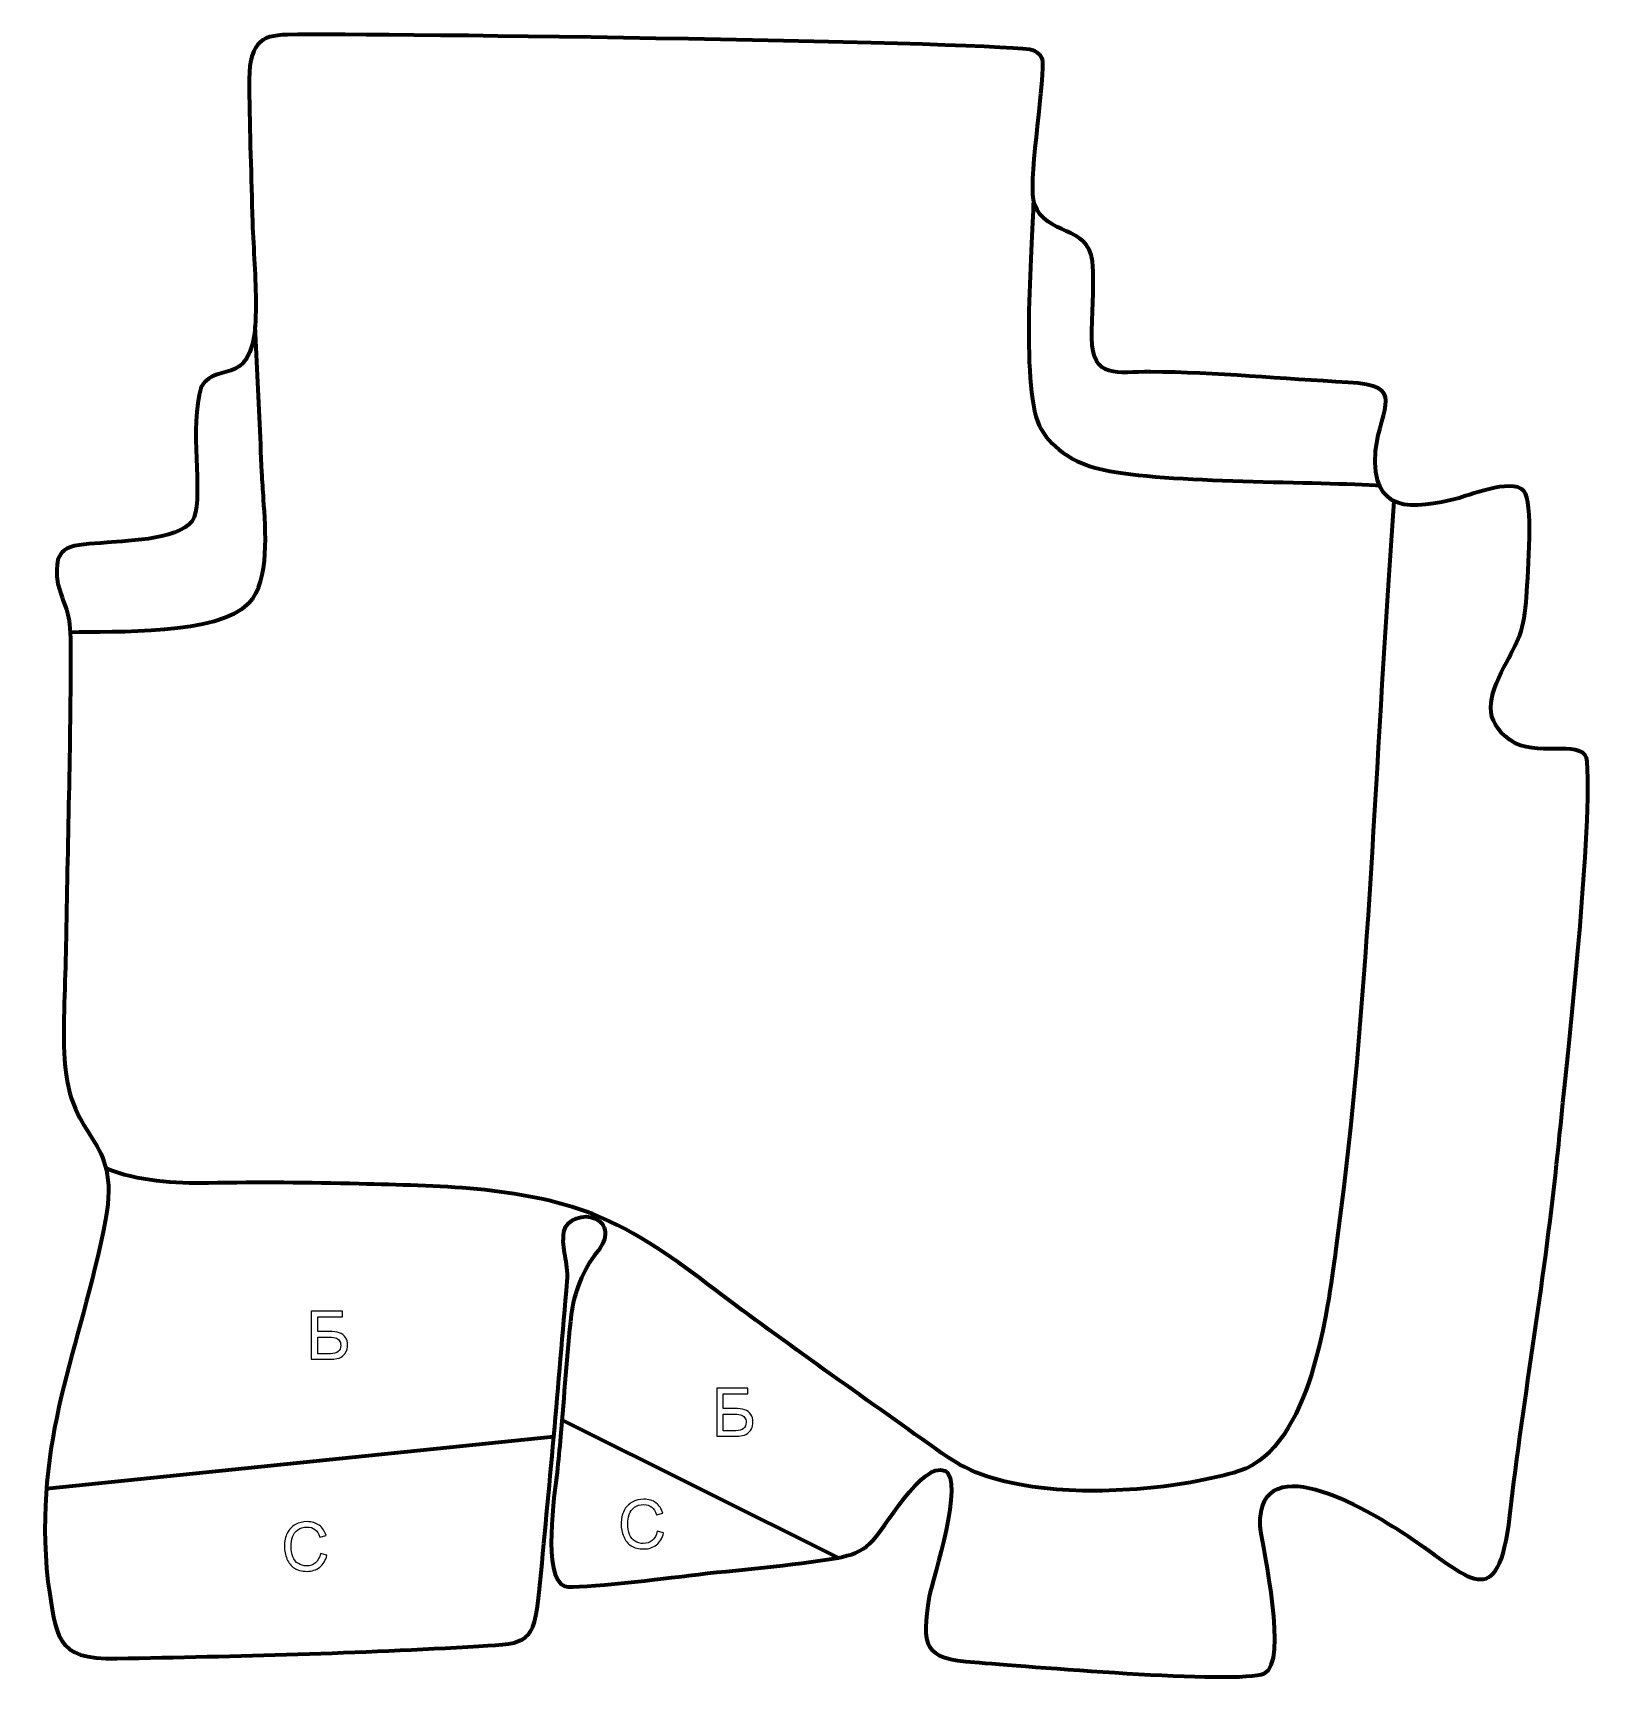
# Model space of a CAD drawing. Header units: millimetres. Extents: x -592 to -3, y 22 to 646.
import ezdxf

# ---------------------------------------------------------------- set-up
doc = ezdxf.new("R2010")
doc.units = ezdxf.units.MM
doc.header["$MEASUREMENT"] = 0
doc.layers.add('layer 2', color=7, linetype='Continuous')
doc.layers.add('layer 3', color=7, linetype='Continuous')

msp = doc.modelspace()

# ---------------------------------------------------------------- linework, layer by layer
at = {"layer": 'layer 2', "color": 142, "lineweight": 158}
for points, knots in [([(-213.8726, 582.9442), (-214.415, 565.1962), (-218.9759, 509.7358), (-211.0302, 496.5687), (-211.0302, 496.5687), (-206.0644, 488.3398), (-198.2872, 483.9509), (-189.3888, 481.6011), (-189.3888, 481.6011), (-168.7304, 476.1459), (-109.4871, 476.8138), (-84.607, 475.3449), (-84.607, 475.3449), (-84.607, 475.3449), (-83.1053, 475.2562), (-83.1053, 475.2562)], [0, 0, 0, 0, 0.2, 0.2, 0.2, 0.2, 0.4, 0.4, 0.4, 0.4, 0.6, 0.6, 0.6, 0.6, 1, 1, 1, 1]), ([(-577.9405, 419.812), (-561.443, 420.2363), (-521.9626, 418.5733), (-510.333, 430.8008), (-510.333, 430.8008), (-502.2745, 439.2737), (-504.1646, 458.9908), (-504.8438, 469.979), (-504.8438, 469.979), (-505.0547, 473.3918), (-505.2811, 476.7961), (-505.4634, 480.2113), (-505.4634, 480.2113), (-506.1059, 494.1555), (-506.7484, 508.0996), (-507.3909, 522.0438), (-507.3909, 522.0438), (-507.3909, 522.0438), (-508.0105, 535.4899), (-508.0105, 535.4899)], [0, 0, 0, 0, 0.16666667, 0.16666667, 0.16666667, 0.16666667, 0.33333333, 0.33333333, 0.33333333, 0.33333333, 0.5, 0.5, 0.5, 0.5, 0.66666667, 0.66666667, 0.66666667, 0.66666667, 1, 1, 1, 1]), ([(-77.694, 469.3322), (-78.3658, 459.3747), (-79.0376, 449.4172), (-79.7094, 439.4597), (-79.7094, 439.4597), (-85.3597, 355.7095), (-88.0738, 269.6386), (-99.6065, 186.626), (-99.6065, 186.626), (-102.828, 162.7669), (-108.8836, 112.0047), (-135.9555, 102.6666), (-135.9555, 102.6666), (-158.6661, 95.7892), (-190.9241, 93.3134), (-214.2927, 96.6779), (-214.2927, 96.6779), (-229.7206, 99.264), (-237.9521, 101.7348), (-250.6727, 110.8793), (-250.6727, 110.8793), (-278.6113, 130.9645), (-306.8747, 150.4506), (-334.2944, 171.272), (-334.2944, 171.272), (-348.8981, 182.3863), (-363.3594, 192.9588), (-380.5163, 199.8549), (-380.5163, 199.8549), (-408.149, 210.3638), (-439.5048, 210.4431), (-468.7081, 211.2153), (-468.7081, 211.2153), (-487.7048, 211.736), (-506.6582, 211.8331), (-525.6594, 211.5256), (-525.6594, 211.5256), (-538.3945, 211.3016), (-552.4494, 212.1173), (-564.3876, 217.0151)], [0, 0, 0, 0, 0.09090909, 0.09090909, 0.09090909, 0.09090909, 0.18181818, 0.18181818, 0.18181818, 0.18181818, 0.27272727, 0.27272727, 0.27272727, 0.27272727, 0.36363636, 0.36363636, 0.36363636, 0.36363636, 0.45454545, 0.45454545, 0.45454545, 0.45454545, 0.54545455, 0.54545455, 0.54545455, 0.54545455, 0.63636364, 0.63636364, 0.63636364, 0.63636364, 0.72727273, 0.72727273, 0.72727273, 0.72727273, 0.81818182, 0.81818182, 0.81818182, 0.81818182, 1, 1, 1, 1])]:
    msp.add_open_spline(points, degree=3, knots=knots, dxfattribs=at)
at = {"layer": 'layer 2', "color": 142}
for points, knots in [([(-486.8045, 163.1297), (-486.8045, 163.1297), (-474.9935, 163.1297), (-474.9935, 163.1297), (-474.9935, 163.1297), (-474.9935, 163.1297), (-474.9935, 160.9961), (-474.9935, 160.9961), (-474.9935, 160.9961), (-474.9935, 160.9961), (-484.3915, 160.9961), (-484.3915, 160.9961), (-484.3915, 160.9961), (-484.3915, 160.9961), (-484.3915, 155.3827), (-484.3915, 155.3827), (-484.3915, 155.3827), (-484.3915, 155.3827), (-480.0481, 155.3827), (-480.0481, 155.3827), (-480.0481, 155.3827), (-478.4437, 155.3827), (-477.1694, 155.2303), (-476.2212, 154.9213), (-476.2212, 154.9213), (-475.2729, 154.6165), (-474.5151, 154.0407), (-473.9436, 153.1898), (-473.9436, 153.1898), (-473.3721, 152.3432), (-473.0885, 151.3568), (-473.0885, 150.2307), (-473.0885, 150.2307), (-473.0885, 149.3121), (-473.2917, 148.4527), (-473.7023, 147.6569), (-473.7023, 147.6569), (-474.113, 146.8568), (-474.7226, 146.2048), (-475.5354, 145.7011), (-475.5354, 145.7011), (-476.3439, 145.1973), (-477.7282, 144.9433), (-479.6798, 144.9433), (-479.6798, 144.9433), (-479.6798, 144.9433), (-486.8045, 144.9433), (-486.8045, 144.9433), (-486.8045, 144.9433), (-486.8045, 144.9433), (-486.8045, 163.1297), (-486.8045, 163.1297)], [0, 0, 0, 0, 0.07142857, 0.07142857, 0.07142857, 0.07142857, 0.14285714, 0.14285714, 0.14285714, 0.14285714, 0.21428571, 0.21428571, 0.21428571, 0.21428571, 0.28571429, 0.28571429, 0.28571429, 0.28571429, 0.35714286, 0.35714286, 0.35714286, 0.35714286, 0.42857143, 0.42857143, 0.42857143, 0.42857143, 0.5, 0.5, 0.5, 0.5, 0.57142857, 0.57142857, 0.57142857, 0.57142857, 0.64285714, 0.64285714, 0.64285714, 0.64285714, 0.71428571, 0.71428571, 0.71428571, 0.71428571, 0.78571429, 0.78571429, 0.78571429, 0.78571429, 0.85714286, 0.85714286, 0.85714286, 0.85714286, 1, 1, 1, 1]), ([(-484.3915, 147.0007), (-484.3915, 147.0007), (-479.5782, 147.0007), (-479.5782, 147.0007), (-479.5782, 147.0007), (-478.2786, 147.0007), (-477.3049, 147.2632), (-476.653, 147.7923), (-476.653, 147.7923), (-476.0053, 148.3215), (-475.6793, 149.1131), (-475.6793, 150.1672), (-475.6793, 150.1672), (-475.6793, 150.9208), (-475.8656, 151.5473), (-476.2381, 152.0511), (-476.2381, 152.0511), (-476.6106, 152.5548), (-477.1271, 152.8893), (-477.7875, 153.0544), (-477.7875, 153.0544), (-478.4521, 153.2195), (-479.5824, 153.2999), (-481.1784, 153.2999), (-481.1784, 153.2999), (-481.1784, 153.2999), (-484.3915, 153.2999), (-484.3915, 153.2999), (-484.3915, 153.2999), (-484.3915, 153.2999), (-484.3915, 147.0007), (-484.3915, 147.0007)], [0, 0, 0, 0, 0.11111111, 0.11111111, 0.11111111, 0.11111111, 0.22222222, 0.22222222, 0.22222222, 0.22222222, 0.33333333, 0.33333333, 0.33333333, 0.33333333, 0.44444444, 0.44444444, 0.44444444, 0.44444444, 0.55555556, 0.55555556, 0.55555556, 0.55555556, 0.66666667, 0.66666667, 0.66666667, 0.66666667, 0.77777778, 0.77777778, 0.77777778, 0.77777778, 1, 1, 1, 1]), ([(-333.6108, 134.0254), (-333.6108, 134.0254), (-321.7998, 134.0254), (-321.7998, 134.0254), (-321.7998, 134.0254), (-321.7998, 134.0254), (-321.7998, 131.8918), (-321.7998, 131.8918), (-321.7998, 131.8918), (-321.7998, 131.8918), (-331.1978, 131.8918), (-331.1978, 131.8918), (-331.1978, 131.8918), (-331.1978, 131.8918), (-331.1978, 126.2784), (-331.1978, 126.2784), (-331.1978, 126.2784), (-331.1978, 126.2784), (-326.8544, 126.2784), (-326.8544, 126.2784), (-326.8544, 126.2784), (-325.25, 126.2784), (-323.9757, 126.126), (-323.0275, 125.817), (-323.0275, 125.817), (-322.0792, 125.5122), (-321.3214, 124.9364), (-320.7499, 124.0855), (-320.7499, 124.0855), (-320.1784, 123.2389), (-319.8948, 122.2525), (-319.8948, 121.1264), (-319.8948, 121.1264), (-319.8948, 120.2078), (-320.098, 119.3484), (-320.5086, 118.5526), (-320.5086, 118.5526), (-320.9193, 117.7525), (-321.5289, 117.1005), (-322.3417, 116.5968), (-322.3417, 116.5968), (-323.1502, 116.093), (-324.5345, 115.839), (-326.4861, 115.839), (-326.4861, 115.839), (-326.4861, 115.839), (-333.6108, 115.839), (-333.6108, 115.839), (-333.6108, 115.839), (-333.6108, 115.839), (-333.6108, 134.0254), (-333.6108, 134.0254)], [0, 0, 0, 0, 0.07142857, 0.07142857, 0.07142857, 0.07142857, 0.14285714, 0.14285714, 0.14285714, 0.14285714, 0.21428571, 0.21428571, 0.21428571, 0.21428571, 0.28571429, 0.28571429, 0.28571429, 0.28571429, 0.35714286, 0.35714286, 0.35714286, 0.35714286, 0.42857143, 0.42857143, 0.42857143, 0.42857143, 0.5, 0.5, 0.5, 0.5, 0.57142857, 0.57142857, 0.57142857, 0.57142857, 0.64285714, 0.64285714, 0.64285714, 0.64285714, 0.71428571, 0.71428571, 0.71428571, 0.71428571, 0.78571429, 0.78571429, 0.78571429, 0.78571429, 0.85714286, 0.85714286, 0.85714286, 0.85714286, 1, 1, 1, 1]), ([(-331.1978, 117.8964), (-331.1978, 117.8964), (-326.3845, 117.8964), (-326.3845, 117.8964), (-326.3845, 117.8964), (-325.0849, 117.8964), (-324.1112, 118.1589), (-323.4593, 118.688), (-323.4593, 118.688), (-322.8116, 119.2172), (-322.4856, 120.0088), (-322.4856, 121.0629), (-322.4856, 121.0629), (-322.4856, 121.8165), (-322.6719, 122.443), (-323.0444, 122.9468), (-323.0444, 122.9468), (-323.4169, 123.4505), (-323.9334, 123.785), (-324.5938, 123.9501), (-324.5938, 123.9501), (-325.2584, 124.1152), (-326.3887, 124.1956), (-327.9847, 124.1956), (-327.9847, 124.1956), (-327.9847, 124.1956), (-331.1978, 124.1956), (-331.1978, 124.1956), (-331.1978, 124.1956), (-331.1978, 124.1956), (-331.1978, 117.8964), (-331.1978, 117.8964)], [0, 0, 0, 0, 0.11111111, 0.11111111, 0.11111111, 0.11111111, 0.22222222, 0.22222222, 0.22222222, 0.22222222, 0.33333333, 0.33333333, 0.33333333, 0.33333333, 0.44444444, 0.44444444, 0.44444444, 0.44444444, 0.55555556, 0.55555556, 0.55555556, 0.55555556, 0.66666667, 0.66666667, 0.66666667, 0.66666667, 0.77777778, 0.77777778, 0.77777778, 0.77777778, 1, 1, 1, 1]), ([(-356.0639, 79.8853), (-356.0639, 79.8853), (-353.6509, 79.2757), (-353.6509, 79.2757), (-353.6509, 79.2757), (-354.1547, 77.2988), (-355.0606, 75.7959), (-356.3687, 74.7588), (-356.3687, 74.7588), (-357.6768, 73.7216), (-359.277, 73.2009), (-361.1693, 73.2009), (-361.1693, 73.2009), (-363.1251, 73.2009), (-364.7168, 73.5988), (-365.9445, 74.3989), (-365.9445, 74.3989), (-367.1722, 75.1948), (-368.1035, 76.3505), (-368.7427, 77.8618), (-368.7427, 77.8618), (-369.382, 79.3773), (-369.7037, 80.9987), (-369.7037, 82.7344), (-369.7037, 82.7344), (-369.7037, 84.6267), (-369.3439, 86.2777), (-368.62, 87.6874), (-368.62, 87.6874), (-367.8961, 89.0971), (-366.8674, 90.1681), (-365.5339, 90.9005), (-365.5339, 90.9005), (-364.2004, 91.6328), (-362.7314, 91.9969), (-361.1312, 91.9969), (-361.1312, 91.9969), (-359.3109, 91.9969), (-357.7826, 91.5355), (-356.5465, 90.6084), (-356.5465, 90.6084), (-355.3061, 89.6813), (-354.4425, 88.3816), (-353.9557, 86.7052), (-353.9557, 86.7052), (-353.9557, 86.7052), (-356.3179, 86.1464), (-356.3179, 86.1464), (-356.3179, 86.1464), (-356.737, 87.4672), (-357.3508, 88.4324), (-358.1509, 89.0336), (-358.1509, 89.0336), (-358.951, 89.6389), (-359.9586, 89.9395), (-361.1735, 89.9395), (-361.1735, 89.9395), (-362.5663, 89.9395), (-363.7347, 89.6051), (-364.6703, 88.9362), (-364.6703, 88.9362), (-365.6058, 88.2673), (-366.2662, 87.3656), (-366.643, 86.2396), (-366.643, 86.2396), (-367.024, 85.1093), (-367.2145, 83.9451), (-367.2145, 82.7471), (-367.2145, 82.7471), (-367.2145, 81.2019), (-366.9901, 79.8515), (-366.5414, 78.7), (-366.5414, 78.7), (-366.0927, 77.5443), (-365.3942, 76.6849), (-364.4459, 76.1134), (-364.4459, 76.1134), (-363.4976, 75.5419), (-362.4732, 75.2583), (-361.3683, 75.2583), (-361.3683, 75.2583), (-360.0221, 75.2583), (-358.8875, 75.6478), (-357.9562, 76.4225), (-357.9562, 76.4225), (-357.0249, 77.2014), (-356.3941, 78.3529), (-356.0639, 79.8853)], [0, 0, 0, 0, 0.04347826, 0.04347826, 0.04347826, 0.04347826, 0.08695652, 0.08695652, 0.08695652, 0.08695652, 0.13043478, 0.13043478, 0.13043478, 0.13043478, 0.17391304, 0.17391304, 0.17391304, 0.17391304, 0.2173913, 0.2173913, 0.2173913, 0.2173913, 0.26086957, 0.26086957, 0.26086957, 0.26086957, 0.30434783, 0.30434783, 0.30434783, 0.30434783, 0.34782609, 0.34782609, 0.34782609, 0.34782609, 0.39130435, 0.39130435, 0.39130435, 0.39130435, 0.43478261, 0.43478261, 0.43478261, 0.43478261, 0.47826087, 0.47826087, 0.47826087, 0.47826087, 0.52173913, 0.52173913, 0.52173913, 0.52173913, 0.56521739, 0.56521739, 0.56521739, 0.56521739, 0.60869565, 0.60869565, 0.60869565, 0.60869565, 0.65217391, 0.65217391, 0.65217391, 0.65217391, 0.69565217, 0.69565217, 0.69565217, 0.69565217, 0.73913043, 0.73913043, 0.73913043, 0.73913043, 0.7826087, 0.7826087, 0.7826087, 0.7826087, 0.82608696, 0.82608696, 0.82608696, 0.82608696, 0.86956522, 0.86956522, 0.86956522, 0.86956522, 0.91304348, 0.91304348, 0.91304348, 0.91304348, 1, 1, 1, 1]), ([(-483.3284, 71.4187), (-483.3284, 71.4187), (-480.9154, 70.8091), (-480.9154, 70.8091), (-480.9154, 70.8091), (-481.4192, 68.8322), (-482.3251, 67.3293), (-483.6332, 66.2922), (-483.6332, 66.2922), (-484.9413, 65.255), (-486.5415, 64.7343), (-488.4338, 64.7343), (-488.4338, 64.7343), (-490.3896, 64.7343), (-491.9813, 65.1322), (-493.209, 65.9323), (-493.209, 65.9323), (-494.4367, 66.7282), (-495.368, 67.8839), (-496.0072, 69.3952), (-496.0072, 69.3952), (-496.6465, 70.9107), (-496.9682, 72.5321), (-496.9682, 74.2678), (-496.9682, 74.2678), (-496.9682, 76.1601), (-496.6084, 77.8111), (-495.8845, 79.2208), (-495.8845, 79.2208), (-495.1606, 80.6305), (-494.1319, 81.7015), (-492.7984, 82.4339), (-492.7984, 82.4339), (-491.4649, 83.1662), (-489.9959, 83.5303), (-488.3957, 83.5303), (-488.3957, 83.5303), (-486.5754, 83.5303), (-485.0471, 83.0689), (-483.811, 82.1418), (-483.811, 82.1418), (-482.5706, 81.2147), (-481.707, 79.915), (-481.2202, 78.2386), (-481.2202, 78.2386), (-481.2202, 78.2386), (-483.5824, 77.6798), (-483.5824, 77.6798), (-483.5824, 77.6798), (-484.0015, 79.0006), (-484.6153, 79.9658), (-485.4154, 80.567), (-485.4154, 80.567), (-486.2155, 81.1723), (-487.2231, 81.4729), (-488.438, 81.4729), (-488.438, 81.4729), (-489.8308, 81.4729), (-490.9992, 81.1385), (-491.9348, 80.4696), (-491.9348, 80.4696), (-492.8703, 79.8007), (-493.5307, 78.899), (-493.9075, 77.773), (-493.9075, 77.773), (-494.2885, 76.6427), (-494.479, 75.4785), (-494.479, 74.2805), (-494.479, 74.2805), (-494.479, 72.7353), (-494.2546, 71.3849), (-493.8059, 70.2334), (-493.8059, 70.2334), (-493.3572, 69.0777), (-492.6587, 68.2183), (-491.7104, 67.6468), (-491.7104, 67.6468), (-490.7621, 67.0753), (-489.7377, 66.7917), (-488.6328, 66.7917), (-488.6328, 66.7917), (-487.2866, 66.7917), (-486.152, 67.1812), (-485.2207, 67.9559), (-485.2207, 67.9559), (-484.2894, 68.7348), (-483.6586, 69.8863), (-483.3284, 71.4187)], [0, 0, 0, 0, 0.04347826, 0.04347826, 0.04347826, 0.04347826, 0.08695652, 0.08695652, 0.08695652, 0.08695652, 0.13043478, 0.13043478, 0.13043478, 0.13043478, 0.17391304, 0.17391304, 0.17391304, 0.17391304, 0.2173913, 0.2173913, 0.2173913, 0.2173913, 0.26086957, 0.26086957, 0.26086957, 0.26086957, 0.30434783, 0.30434783, 0.30434783, 0.30434783, 0.34782609, 0.34782609, 0.34782609, 0.34782609, 0.39130435, 0.39130435, 0.39130435, 0.39130435, 0.43478261, 0.43478261, 0.43478261, 0.43478261, 0.47826087, 0.47826087, 0.47826087, 0.47826087, 0.52173913, 0.52173913, 0.52173913, 0.52173913, 0.56521739, 0.56521739, 0.56521739, 0.56521739, 0.60869565, 0.60869565, 0.60869565, 0.60869565, 0.65217391, 0.65217391, 0.65217391, 0.65217391, 0.69565217, 0.69565217, 0.69565217, 0.69565217, 0.73913043, 0.73913043, 0.73913043, 0.73913043, 0.7826087, 0.7826087, 0.7826087, 0.7826087, 0.82608696, 0.82608696, 0.82608696, 0.82608696, 0.86956522, 0.86956522, 0.86956522, 0.86956522, 0.91304348, 0.91304348, 0.91304348, 0.91304348, 1, 1, 1, 1])]:
    msp.add_open_spline(points, degree=3, knots=knots, dxfattribs=at)
at = {"layer": 'layer 2', "color": 142, "lineweight": 158}
for points in [[(-392.0711, 122.041), (-392.0711, 122.041), (-287.5341, 69.8897), (-287.5341, 69.8897)], [(-586.9148, 96.0939), (-586.9148, 96.0939), (-395.1554, 115.6495), (-395.1554, 115.6495)]]:
    msp.add_open_spline(points, degree=3, dxfattribs=at)
at = {"layer": 'layer 3', "color": 242, "lineweight": 158}
msp.add_open_spline([(-510.3341, 625.8496), (-510.6115, 642.4902), (-506.161, 645.4039), (-495.8097, 645.601), (-495.8097, 645.601), (-460.9937, 646.2642), (-220.5019, 642.7434), (-214.0068, 639.6974), (-214.0068, 639.6974), (-212.1391, 638.8215), (-210.4518, 637.556), (-210.3182, 635.5556), (-210.3182, 635.5556), (-210.0679, 624.33), (-216.0652, 588.3127), (-213.5289, 581.5744), (-213.5289, 581.5744), (-208.9244, 569.3411), (-193.3946, 573.9023), (-191.6107, 560.0483), (-191.6107, 560.0483), (-190.6633, 549.3362), (-191.9238, 541.221), (-191.8238, 530.9783), (-191.8238, 530.9783), (-191.6698, 515.213), (-182.167, 518.1971), (-169.6254, 518.1743), (-169.6254, 518.1743), (-144.7468, 518.0001), (-119.8342, 515.4815), (-94.9582, 514.2095), (-94.9582, 514.2095), (-72.6615, 512.6749), (-82.5834, 505.676), (-84.6387, 488.1459), (-84.6387, 488.1459), (-86.1384, 464.3091), (-70.9328, 465.9328), (-53.005, 470.4866), (-53.005, 470.4866), (-48.0155, 471.967), (-30.8095, 478.6519), (-27.9167, 472.1655), (-27.9167, 472.1655), (-24.9768, 465.5734), (-27.141, 439.7541), (-27.7303, 431.1642), (-27.7303, 431.1642), (-28.5811, 418.7624), (-31.6317, 415.4078), (-37.0816, 404.5356), (-37.0816, 404.5356), (-42.6343, 393.2812), (-43.5162, 384.786), (-31.7381, 377.7338), (-31.7381, 377.7338), (-21.7912, 372.8728), (-5.0992, 379.3547), (-4.6071, 370.8777), (-4.6071, 370.8777), (-2.8158, 340.0204), (-12.3932, 256.3235), (-15.7192, 222.9671), (-15.7192, 222.9671), (-20.2769, 177.2583), (-28.5722, 131.3668), (-33.8524, 85.7343), (-33.8524, 85.7343), (-38.2477, 47.7494), (-49.2866, 62.4988), (-72.2239, 77.9785), (-72.2239, 77.9785), (-84.0887, 85.8564), (-128.9192, 114.0785), (-128.259, 81.8892), (-128.259, 81.8892), (-127.041, 72.7253), (-117.3298, 30.3759), (-126.6452, 26.1755), (-126.6452, 26.1755), (-136.3928, 21.7801), (-219.0986, 29.1329), (-236.0068, 30.3428), (-236.0068, 30.3428), (-255.8845, 31.7587), (-256.005, 36.4667), (-253.3607, 55.1688), (-253.3607, 55.1688), (-251.7037, 62.0634), (-239.8502, 99.5979), (-247.3139, 102.7233), (-247.3139, 102.7233), (-256.2462, 106.4636), (-269.9002, 80.5952), (-275.7988, 75.1101), (-275.7988, 75.1101), (-278.876, 72.2486), (-283.0534, 70.7335), (-287.5341, 69.8897), (-287.5341, 69.8897), (-305.7744, 66.7243), (-325.496, 65.4429), (-344.0984, 63.1712), (-344.0984, 63.1712), (-351.1644, 62.3083), (-386.0294, 57.8568), (-391.047, 59.1044), (-391.047, 59.1044), (-399.7323, 62.3702), (-394.8335, 94.3936), (-393.9443, 102.0455), (-393.9443, 102.0455), (-393.4785, 106.5657), (-393.0182, 111.0783), (-392.6031, 115.6038), (-392.6031, 115.6038), (-391.316, 130.8295), (-390.2191, 146.7147), (-388.5812, 161.8428), (-388.5812, 161.8428), (-387.7636, 169.3946), (-383.9219, 179.3131), (-378.9897, 185.102), (-378.9897, 185.102), (-375.4476, 189.2594), (-373.6498, 195.3595), (-379.6285, 198.1382), (-379.6285, 198.1382), (-383.4721, 199.9245), (-390.4742, 198.1684), (-391.3173, 193.0248), (-391.3173, 193.0248), (-392.4209, 186.2924), (-389.4782, 181.9774), (-390.0967, 174.4568), (-390.0967, 174.4568), (-393.3414, 135.4036), (-396.8053, 95.8698), (-400.709, 56.887), (-400.709, 56.887), (-402.6415, 37.589), (-404.8383, 37.4829), (-423.4346, 36.4619), (-423.4346, 36.4619), (-468.6116, 33.7498), (-515.0717, 32.588), (-560.3041, 31.797), (-560.3041, 31.797), (-584.2336, 31.3785), (-582.8705, 39.9607), (-586.3914, 60.7531), (-586.3914, 60.7531), (-591.9706, 116.1593), (-574.499, 146.4701), (-564.5368, 197.7687), (-564.5368, 197.7687), (-558.7573, 230.3363), (-578.038, 225.683), (-580.0603, 258.2145), (-580.0603, 258.2145), (-580.8843, 271.4703), (-579.734, 287.5594), (-579.5438, 301.186), (-579.5438, 301.186), (-578.9931, 339.024), (-577.7212, 377.2245), (-577.8325, 415.0206), (-577.8325, 415.0206), (-577.872, 428.4441), (-579.5, 426.713), (-582.5776, 438.0718), (-582.5776, 438.0718), (-585.0402, 454.0758), (-577.072, 452.3825), (-564.0089, 453.691), (-564.0089, 453.691), (-556.0756, 454.3687), (-534.3175, 454.7162), (-531.0615, 463.2938), (-531.0615, 463.2938), (-527.7699, 471.9652), (-533.071, 497.2876), (-528.4301, 512.499), (-528.4301, 512.499), (-521.8979, 523.3968), (-507.6043, 509.5931), (-507.7384, 543.1509), (-507.7384, 543.1509), (-507.7795, 553.4455), (-508.6737, 564.4023), (-509.0499, 574.7912), (-509.0499, 574.7912), (-509.5497, 591.8113), (-510.043, 608.824), (-510.3341, 625.8496)], degree=3, knots=[0, 0, 0, 0, 0.02, 0.02, 0.02, 0.02, 0.04, 0.04, 0.04, 0.04, 0.06, 0.06, 0.06, 0.06, 0.08, 0.08, 0.08, 0.08, 0.1, 0.1, 0.1, 0.1, 0.12, 0.12, 0.12, 0.12, 0.14, 0.14, 0.14, 0.14, 0.16, 0.16, 0.16, 0.16, 0.18, 0.18, 0.18, 0.18, 0.2, 0.2, 0.2, 0.2, 0.22, 0.22, 0.22, 0.22, 0.24, 0.24, 0.24, 0.24, 0.26, 0.26, 0.26, 0.26, 0.28, 0.28, 0.28, 0.28, 0.3, 0.3, 0.3, 0.3, 0.32, 0.32, 0.32, 0.32, 0.34, 0.34, 0.34, 0.34, 0.36, 0.36, 0.36, 0.36, 0.38, 0.38, 0.38, 0.38, 0.4, 0.4, 0.4, 0.4, 0.42, 0.42, 0.42, 0.42, 0.44, 0.44, 0.44, 0.44, 0.46, 0.46, 0.46, 0.46, 0.48, 0.48, 0.48, 0.48, 0.5, 0.5, 0.5, 0.5, 0.52, 0.52, 0.52, 0.52, 0.54, 0.54, 0.54, 0.54, 0.56, 0.56, 0.56, 0.56, 0.58, 0.58, 0.58, 0.58, 0.6, 0.6, 0.6, 0.6, 0.62, 0.62, 0.62, 0.62, 0.64, 0.64, 0.64, 0.64, 0.66, 0.66, 0.66, 0.66, 0.68, 0.68, 0.68, 0.68, 0.7, 0.7, 0.7, 0.7, 0.72, 0.72, 0.72, 0.72, 0.74, 0.74, 0.74, 0.74, 0.76, 0.76, 0.76, 0.76, 0.78, 0.78, 0.78, 0.78, 0.8, 0.8, 0.8, 0.8, 0.82, 0.82, 0.82, 0.82, 0.84, 0.84, 0.84, 0.84, 0.86, 0.86, 0.86, 0.86, 0.88, 0.88, 0.88, 0.88, 0.9, 0.9, 0.9, 0.9, 0.92, 0.92, 0.92, 0.92, 0.94, 0.94, 0.94, 0.94, 0.96, 0.96, 0.96, 0.96, 1, 1, 1, 1], dxfattribs=at)

doc.saveas('drawing.dxf')
